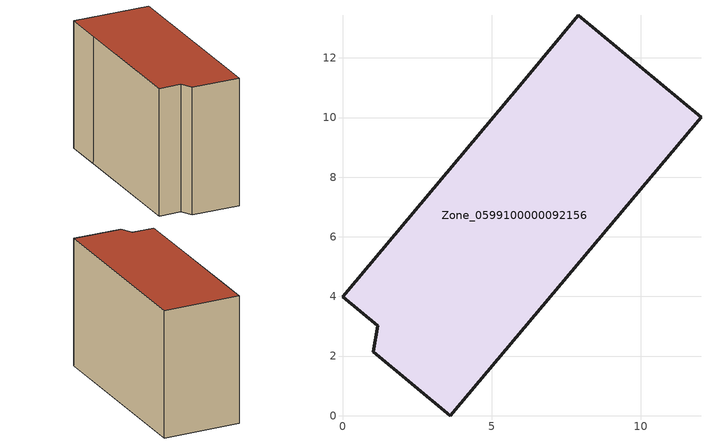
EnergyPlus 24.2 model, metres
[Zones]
Zone_0599100000092156
 floor ground (C_G): 1.03,2.15 1.18,3.01 0,4 6.12,11.27 7.91,13.43 12.02,10.01 3.61,0 z0
 wall outside (C_F): 1.18,3.01 1.03,2.15 3.61,0 12.02,10.01 7.91,13.43 6.12,11.27 0,4 1.18,3.01 z0:8.85
 roof outside (C_R): 6.12,11.27 0,4 1.18,3.01 1.03,2.15 3.61,0 12.02,10.01 7.91,13.43 z8.85
[BUILDING]
Pand.0599100000092156: North Axis=0; Terrain=City; Loads Convergence Tolerance Value=0.04; Temperature Convergence Tolerance Value=0.4; Solar Distribution=FullExterior; Maximum Number of Warmup Days=25; Minimum Number of Warmup Days=1
[Site:Location]
Rotterdam.The.Hague.AP_ZH_NLD Design_Conditions: Latitude=51.96; Longitude=4.45; Time Zone=1; Elevation=-4.5
[SITE:GROUNDTEMPERATURE:BUILDINGSURFACE]
18, 18, 18, 18, 18, 18, 18, 18, 18, 18, 18, 18
[MATERIAL] Thermal Absorptance=0.9; Solar Absorptance=0.7; Visible Absorptance=0.7
Name | Roughness | Thickness | Conductivity | Density | Specific Heat
G.TI.1946 | MediumSmooth | 0.15 | 1 | 540 | 1210
F.TI.1946 | Rough | 0.3 | 0.857143 | 1920 | 840
R.TI.1946 | MediumRough | 0.2 | 0.1 | 1500 | 1000
[CONSTRUCTION]
C_G: G.TI.1946
C_F: F.TI.1946
C_R: R.TI.1946
[ZONE]
Zone_0599100000092156: Type=1; Multiplier=1; Ceiling Height=Autocalculate; Volume=Autocalculate; Floor Area=autocalculate; Part of Total Floor Area=Yes
[ZONEINFILTRATION:DESIGNFLOWRATE]
Infil_Zone_0599100000092156: Zone or ZoneList or Space or SpaceList=Zone_0599100000092156; Schedule=AlwaysOn; Design Flow Rate Calculation Method=Flow/Area; Flow Rate per Floor Area=0.003; Constant Term Coefficient=1; Temperature Term Coefficient=0; Velocity Term Coefficient=0; Velocity Squared Term Coefficient=0
[HVACTEMPLATE:ZONE:IDEALLOADSAIRSYSTEM]
Zone_0599100000092156: Maximum Heating Supply Air Temperature=50; Minimum Cooling Supply Air Temperature=13; Maximum Heating Supply Air Humidity Ratio=0.0156; Minimum Cooling Supply Air Humidity Ratio=0.0077; Heating Limit=NoLimit; Cooling Limit=NoLimit; Dehumidification Control Type=ConstantSensibleHeatRatio; Cooling Sensible Heat Ratio=0.7; Dehumidification Setpoint=60; Humidification Control Type=None; Humidification Setpoint=30; Outdoor Air Method=None; Outdoor Air Flow Rate per Person=0.00944; Outdoor Air Flow Rate per Zone Floor Area=0; Outdoor Air Flow Rate per Zone=0; Demand Controlled Ventilation Type=None; Outdoor Air Economizer Type=NoEconomizer; Heat Recovery Type=None; Sensible Heat Recovery Effectiveness=0.7; Latent Heat Recovery Effectiveness=0.65
[ZONECONTROL:THERMOSTAT]
ThermostatControl_Zone_0599100000092156: Zone or ZoneList=Zone_0599100000092156; Control Type Schedule=DualSetpointControlType; Control 1=Thermostat_Zone_0599100000092156; Temperature Difference Between Cutout And Setpoint=0
[THERMOSTATSETPOINT:DUALSETPOINT]
Thermostat_Zone_0599100000092156: Heating Setpoint Temperature Schedule=HeatingSetpoint_Zone_0599100000092156; Cooling Setpoint Temperature Schedule=CoolingSetpoint_Zone_0599100000092156
[SCHEDULE:COMPACT]
HeatingSetpoint_Zone_0599100000092156: Through: 12/31, For: AllDays, Until: 24:00, 21
CoolingSetpoint_Zone_0599100000092156: Through: 12/31, For: AllDays, Until: 24:00, 24
DualSetpointControlType: Through: 12/31, For: AllDays, Until: 24:00, 4
AlwaysOn: Through: 12/31, For: AllDays, Until: 24:00, 1
